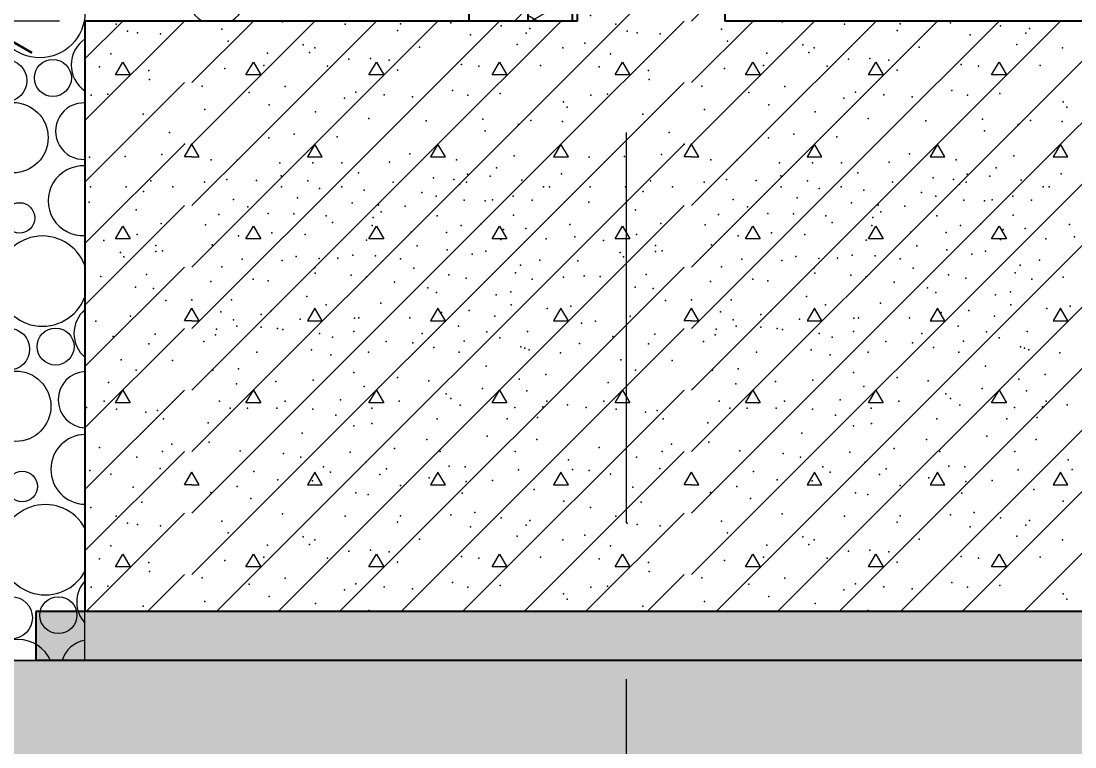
# Model space of a CAD drawing. Header units: millimetres. Extents: x 18162 to 7085488, y 72188 to 247925.
# Drawn here: x 4242883 to 4245025, y 98527 to 100003 of the extents above; entities that cross this region are included whole.
import ezdxf
from ezdxf.enums import TextEntityAlignment as Align

# ---------------------------------------------------------------- set-up
doc = ezdxf.new("R2010")
doc.units = ezdxf.units.MM
doc.header["$MEASUREMENT"] = 0
doc.linetypes.add('Double Dashed', pattern=[1093.611073, 529.166651, -211.666656, 141.111112, -211.666656])
for name, color, linetype in [('Drawing & Figure', 7, 'Continuous'), ('Structural - Bearing', 7, 'Continuous'), ('Structural - Grid', 7, 'Continuous')]:
    doc.layers.add(name, color=color, linetype=linetype)
doc.styles.add('GENERATED_STYLE_3', font='', dxfattribs={"width": 0.8})
doc.styles.get('GENERATED_STYLE_3').set_extended_font_data('ISOCPEUR MON')
doc.dimstyles.new('GENERATED_STYLE__12', dxfattribs={"dimtxt": 330.000007, "dimasz": 171, "dimexe": 0.18, "dimexo": 150, "dimgap": 0, "dimtad": 1, "dimdec": 0, "dimzin": 0, "dimdsep": 46, "dimtxsty": 'GENERATED_STYLE_3', "dimblk": 'ARROWHEAD_2', "dimblk1": 'ARROWHEAD_2', "dimblk2": 'ARROWHEAD_2', "dimcen": 0.09, "dimclrd": 13, "dimclre": 13, "dimclrt": 13, "dimadec": 0, "dimazin": 0, "dimtfac": 1, "dimtdec": 4, "dimtmove": 0, "dimatfit": 3, "dimfxl": 1, "dimtolj": 1, "dimtzin": 0, "dimarcsym": 0})

# ---------------------------------------------------------------- blocks, each defined once
blk = doc.blocks.new('*X1251', base_point=(4294986.6, 104752.7))
at = {"color": 254, "linetype": 'Continuous', "lineweight": 13}
for centre, radius in [((4242921.4, 100020), 91.8), ((4242852.2, 99881.7), 42.9), ((4242948, 99887), 37.6), ((4242866.7, 99765.7), 71.6), ((4242880.1, 99602.5), 31), ((4242857.8, 99335.7), 42.9), ((4242953.5, 99341), 37.6), ((4242872.3, 99219.7), 71.6), ((4242885.7, 99056.5), 31), ((4242863.4, 98789.7), 42.9), ((4242959.1, 98795), 37.6)]:
    blk.add_circle(centre, radius, dxfattribs=at)
for centre, radius, start, end in [((4243280.8, 100051.9), 57.5, 301.2398, 238.7602), ((4243049, 99913.6), 63.8, 124.2797, 235.7203), ((4243010.8, 99778.9), 57.5, 87.7025, 272.2975), ((4243009.3, 99637.4), 71, 86.902, 273.098), ((4242926.9, 99474), 91.8, 20.2508, 339.7492), ((4243054.6, 99367.6), 63.8, 130.5692, 229.4308), ((4243016.3, 99232.9), 57.5, 93.2433, 266.7567), ((4243014.8, 99091.4), 71, 91.3939, 268.6061), ((4242932.5, 98928), 91.8, 28.6438, 331.3562), ((4243060.2, 98821.6), 63.8, 137.5188, 222.4812), ((4242877.9, 98673.7), 71.6, 23.9143, 156.0857), ((4243021.9, 98686.9), 57.5, 98.8148, 164.0806)]:
    blk.add_arc(centre, radius, start, end, dxfattribs=at)
blk = doc.blocks.new('*X1254', base_point=(4294986.6, 104752.7))
at = {"layer": 'Structural - Bearing', "color": 7, "linetype": 'Continuous', "lineweight": 9}
for p, q in [((4244013.1, 100160.4), (4244055.4, 100202.7)), ((4244013.1, 100035.4), (4244180.4, 100202.7)), ((4244245.4, 100127.6), (4244313.1, 100195.3)), ((4244105.4, 100002.7), (4244230.3, 100127.6)), ((4244230.3, 100060), (4244245.4, 100086)), ((4244260.5, 100060), (4244245.4, 100086)), ((4244245.5, 100002.7), (4244313.1, 100070.3)), ((4244245.4, 100060), (4244230.3, 100060)), ((4244245.4, 100060), (4244260.5, 100060))]:
    blk.add_line(p, q, dxfattribs=at)
for p in [(4244187.7, 100193.9), (4244278.7, 100186.2), (4244280.7, 100146.8), (4244057.7, 100136.1), (4244186.1, 100127.5), (4244204.8, 100142.4), (4244133.5, 100116.2), (4244037.8, 100088.9), (4244181.2, 100093.4), (4244080.8, 100081.9), (4244126.2, 100055.2), (4244126.2, 100055.2), (4244283.9, 100044.2), (4244143.5, 100025), (4244040.5, 100013.7)]:
    blk.add_point(p, dxfattribs=at)
blk = doc.blocks.new('*X1456', base_point=(4294986.6, 104752.7))
at = {"layer": 'Structural - Bearing', "color": 7, "linetype": 'Continuous', "lineweight": 9}
for p, q in [((4243013.1, 99925.6), (4243090.2, 100002.7)), ((4243013.1, 99800.6), (4243215.2, 100002.6)), ((4243230.3, 99877.6), (4243355.4, 100002.7)), ((4243230.3, 100002.6), (4243230.4, 100002.7)), ((4243230.3, 99752.6), (4243480.4, 100002.7)), ((4243355.3, 99752.6), (4243605.4, 100002.7)), ((4243480.3, 99752.6), (4243730.4, 100002.7)), ((4243605.3, 99752.6), (4243855.4, 100002.7)), ((4243730.3, 99752.6), (4243980.4, 100002.7)), ((4243855.3, 99752.6), (4244105.4, 100002.7)), ((4243980.3, 99752.6), (4244230.3, 100002.6)), ((4244245.4, 99877.6), (4244370.5, 100002.7)), ((4244245.4, 100002.6), (4244245.5, 100002.7)), ((4244245.4, 99752.6), (4244495.5, 100002.7)), ((4244370.4, 99752.6), (4244620.5, 100002.7)), ((4244495.4, 99752.6), (4244745.5, 100002.7)), ((4244620.4, 99752.6), (4244870.5, 100002.7)), ((4244745.4, 99752.6), (4244995.5, 100002.7)), ((4244870.4, 99752.6), (4245120.5, 100002.7)), ((4244995.4, 99752.6), (4245245.4, 100002.6)), ((4243075, 99893.3), (4243090.2, 99919.3)), ((4243090.2, 99919.3), (4243105.1, 99893.3)), ((4243340.2, 99893.3), (4243355.3, 99919.3)), ((4243355.3, 99919.3), (4243370.2, 99893.3)), ((4243590.2, 99893.3), (4243605.3, 99919.3)), ((4243605.3, 99919.3), (4243620.2, 99893.3)), ((4243840.2, 99893.3), (4243855.3, 99919.3)), ((4243855.3, 99919.3), (4243870.2, 99893.3)), ((4244090.2, 99893.3), (4244105.3, 99919.3)), ((4244105.3, 99919.3), (4244120.2, 99893.3)), ((4244355.3, 99893.3), (4244370.4, 99919.3)), ((4244370.4, 99919.3), (4244385.3, 99893.3)), ((4244605.3, 99893.3), (4244620.4, 99919.3)), ((4244620.4, 99919.3), (4244635.3, 99893.3)), ((4244855.3, 99893.3), (4244870.4, 99919.3)), ((4244870.4, 99919.3), (4244885.3, 99893.3)), ((4243105.1, 99893.3), (4243075, 99893.3)), ((4243370.2, 99893.3), (4243340.2, 99893.3)), ((4243620.2, 99893.3), (4243590.2, 99893.3)), ((4243870.2, 99893.3), (4243840.2, 99893.3)), ((4244120.2, 99893.3), (4244090.2, 99893.3)), ((4244385.3, 99893.3), (4244355.3, 99893.3)), ((4244635.3, 99893.3), (4244605.3, 99893.3)), ((4244885.3, 99893.3), (4244855.3, 99893.3)), ((4243090.2, 99752.6), (4243215.2, 99877.6)), ((4244105.3, 99752.6), (4244230.3, 99877.6)), ((4243013.1, 99675.5), (4243090.2, 99752.6)), ((4243013.1, 99550.5), (4243215.2, 99752.6)), ((4243215.2, 99726.6), (4243230.3, 99752.6)), ((4243230.3, 98877.6), (4244105.3, 99752.6)), ((4243230.3, 99002.6), (4243980.3, 99752.6)), ((4243230.3, 99627.6), (4243355.3, 99752.6)), ((4243230.3, 99127.6), (4243855.3, 99752.6)), ((4243230.3, 99252.6), (4243730.3, 99752.6)), ((4243230.3, 99377.6), (4243605.3, 99752.6)), ((4243230.3, 99502.6), (4243480.3, 99752.6)), ((4243245.4, 99726.6), (4243230.3, 99752.6)), ((4243280.4, 98802.7), (4244230.3, 99752.6)), ((4243480.3, 99752.6), (4243465.4, 99726.6)), ((4243495.4, 99726.6), (4243480.3, 99752.6)), ((4243730.3, 99752.6), (4243715.4, 99726.6)), ((4243745.4, 99726.6), (4243730.3, 99752.6)), ((4243980.3, 99752.6), (4243965.4, 99726.6)), ((4243995.4, 99726.6), (4243980.3, 99752.6)), ((4244230.3, 99726.6), (4244245.4, 99752.6)), ((4244245.4, 98877.6), (4245120.4, 99752.6)), ((4244245.4, 99002.6), (4244995.4, 99752.6)), ((4244245.4, 99627.6), (4244370.4, 99752.6)), ((4244245.4, 99127.6), (4244870.4, 99752.6)), ((4244245.4, 99252.6), (4244745.4, 99752.6)), ((4244245.4, 99377.6), (4244620.4, 99752.6)), ((4244245.4, 99502.6), (4244495.4, 99752.6)), ((4244260.5, 99726.6), (4244245.4, 99752.6)), ((4244295.5, 98802.7), (4245245.4, 99752.6)), ((4244495.4, 99752.6), (4244480.5, 99726.6)), ((4244510.5, 99726.6), (4244495.4, 99752.6)), ((4244745.4, 99752.6), (4244730.5, 99726.6)), ((4244760.5, 99726.6), (4244745.4, 99752.6)), ((4244995.4, 99752.6), (4244980.5, 99726.6)), ((4245010.5, 99726.6), (4244995.4, 99752.6)), ((4243230.3, 99726.6), (4243215.2, 99726.6)), ((4243230.3, 99726.6), (4243245.4, 99726.6)), ((4243465.4, 99726.6), (4243495.4, 99726.6)), ((4243715.4, 99726.6), (4243745.4, 99726.6)), ((4243965.4, 99726.6), (4243995.4, 99726.6)), ((4244245.4, 99726.6), (4244230.3, 99726.6)), ((4244245.4, 99726.6), (4244260.5, 99726.6)), ((4244480.5, 99726.6), (4244510.5, 99726.6)), ((4244730.5, 99726.6), (4244760.5, 99726.6)), ((4244980.5, 99726.6), (4245010.5, 99726.6)), ((4243013.1, 99425.5), (4243215.2, 99627.6)), ((4243405.4, 98802.7), (4244230.3, 99627.6)), ((4244420.5, 98802.7), (4245245.4, 99627.6)), ((4243075, 99560), (4243090.2, 99586)), ((4243090.2, 99586), (4243105.1, 99559.9)), ((4243340.2, 99560), (4243355.3, 99586)), ((4243355.3, 99586), (4243370.2, 99559.9)), ((4243590.2, 99560), (4243605.3, 99586)), ((4243605.3, 99586), (4243620.2, 99559.9)), ((4243840.2, 99560), (4243855.3, 99586)), ((4243855.3, 99586), (4243870.2, 99559.9)), ((4244090.2, 99560), (4244105.3, 99586)), ((4244105.3, 99586), (4244120.2, 99559.9)), ((4244355.3, 99560), (4244370.4, 99586)), ((4244370.4, 99586), (4244385.3, 99559.9)), ((4244605.3, 99560), (4244620.4, 99586)), ((4244620.4, 99586), (4244635.3, 99559.9)), ((4244855.3, 99560), (4244870.4, 99586)), ((4244870.4, 99586), (4244885.3, 99559.9)), ((4243105.1, 99559.9), (4243075, 99560)), ((4243370.2, 99559.9), (4243340.2, 99560)), ((4243620.2, 99559.9), (4243590.2, 99560)), ((4243870.2, 99559.9), (4243840.2, 99560)), ((4244120.2, 99559.9), (4244090.2, 99560)), ((4244385.3, 99559.9), (4244355.3, 99560)), ((4244635.3, 99559.9), (4244605.3, 99560)), ((4244885.3, 99559.9), (4244855.3, 99560)), ((4243013.1, 99300.5), (4243215.2, 99502.6)), ((4243530.4, 98802.7), (4244230.3, 99502.6)), ((4244545.5, 98802.7), (4245245.4, 99502.6)), ((4243215.2, 99393.3), (4243230.3, 99419.3)), ((4243245.4, 99393.3), (4243230.3, 99419.3)), ((4243480.3, 99419.3), (4243465.4, 99393.3)), ((4243495.4, 99393.3), (4243480.3, 99419.3)), ((4243730.3, 99419.3), (4243715.4, 99393.3)), ((4243745.4, 99393.3), (4243730.3, 99419.3)), ((4243980.3, 99419.3), (4243965.4, 99393.3)), ((4243995.4, 99393.3), (4243980.3, 99419.3)), ((4244230.3, 99393.3), (4244245.4, 99419.3)), ((4244260.5, 99393.3), (4244245.4, 99419.3)), ((4244495.4, 99419.3), (4244480.5, 99393.3)), ((4244510.5, 99393.3), (4244495.4, 99419.3)), ((4244745.4, 99419.3), (4244730.5, 99393.3)), ((4244760.5, 99393.3), (4244745.4, 99419.3)), ((4244995.4, 99419.3), (4244980.5, 99393.3)), ((4245010.5, 99393.3), (4244995.4, 99419.3)), ((4243013.1, 99175.5), (4243215.2, 99377.6)), ((4243230.3, 99393.3), (4243215.2, 99393.3)), ((4243230.3, 99393.3), (4243245.4, 99393.3)), ((4243465.4, 99393.3), (4243495.4, 99393.3)), ((4243655.4, 98802.7), (4244230.3, 99377.6)), ((4243715.4, 99393.3), (4243745.4, 99393.3)), ((4243965.4, 99393.3), (4243995.4, 99393.3)), ((4244245.4, 99393.3), (4244230.3, 99393.3)), ((4244245.4, 99393.3), (4244260.5, 99393.3)), ((4244480.5, 99393.3), (4244510.5, 99393.3)), ((4244670.5, 98802.7), (4245245.4, 99377.6)), ((4244730.5, 99393.3), (4244760.5, 99393.3)), ((4244980.5, 99393.3), (4245010.5, 99393.3)), ((4243013.1, 99050.5), (4243215.2, 99252.6)), ((4243075, 99226.6), (4243090.2, 99252.6)), ((4243090.2, 99252.6), (4243105.1, 99226.6)), ((4243340.2, 99226.6), (4243355.3, 99252.6)), ((4243355.3, 99252.6), (4243370.2, 99226.6)), ((4243590.2, 99226.6), (4243605.3, 99252.6)), ((4243605.3, 99252.6), (4243620.2, 99226.6)), ((4243780.4, 98802.7), (4244230.3, 99252.6)), ((4243840.2, 99226.6), (4243855.3, 99252.6)), ((4243855.3, 99252.6), (4243870.2, 99226.6)), ((4244090.2, 99226.6), (4244105.3, 99252.6)), ((4244105.3, 99252.6), (4244120.2, 99226.6)), ((4244355.3, 99226.6), (4244370.4, 99252.6)), ((4244370.4, 99252.6), (4244385.3, 99226.6)), ((4244605.3, 99226.6), (4244620.4, 99252.6)), ((4244620.4, 99252.6), (4244635.3, 99226.6)), ((4244795.5, 98802.7), (4245245.4, 99252.6)), ((4244855.3, 99226.6), (4244870.4, 99252.6)), ((4244870.4, 99252.6), (4244885.3, 99226.6)), ((4243105.1, 99226.6), (4243075, 99226.6)), ((4243370.2, 99226.6), (4243340.2, 99226.6)), ((4243620.2, 99226.6), (4243590.2, 99226.6)), ((4243870.2, 99226.6), (4243840.2, 99226.6)), ((4244120.2, 99226.6), (4244090.2, 99226.6)), ((4244385.3, 99226.6), (4244355.3, 99226.6)), ((4244635.3, 99226.6), (4244605.3, 99226.6)), ((4244885.3, 99226.6), (4244855.3, 99226.6)), ((4243013.1, 98925.5), (4243215.2, 99127.6)), ((4243905.4, 98802.7), (4244230.3, 99127.6)), ((4244920.5, 98802.7), (4245245.4, 99127.6)), ((4243215.2, 99060), (4243230.3, 99086)), ((4243245.4, 99060), (4243230.3, 99086)), ((4243480.3, 99086), (4243465.4, 99059.9)), ((4243495.4, 99060), (4243480.3, 99086)), ((4243730.3, 99086), (4243715.4, 99059.9)), ((4243745.4, 99060), (4243730.3, 99086)), ((4243980.3, 99086), (4243965.4, 99059.9)), ((4243995.4, 99060), (4243980.3, 99086)), ((4244230.3, 99060), (4244245.4, 99086)), ((4244260.5, 99060), (4244245.4, 99086)), ((4244495.4, 99086), (4244480.5, 99059.9)), ((4244510.5, 99060), (4244495.4, 99086)), ((4244745.4, 99086), (4244730.5, 99059.9)), ((4244760.5, 99060), (4244745.4, 99086)), ((4244995.4, 99086), (4244980.5, 99059.9)), ((4245010.5, 99060), (4244995.4, 99086)), ((4243230.3, 99059.9), (4243215.2, 99060)), ((4243230.3, 99059.9), (4243245.4, 99060)), ((4243465.4, 99059.9), (4243495.4, 99060)), ((4243715.4, 99059.9), (4243745.4, 99060)), ((4243965.4, 99059.9), (4243995.4, 99060)), ((4244245.4, 99059.9), (4244230.3, 99060)), ((4244245.4, 99059.9), (4244260.5, 99060)), ((4244480.5, 99059.9), (4244510.5, 99060)), ((4244730.5, 99059.9), (4244760.5, 99060)), ((4244980.5, 99059.9), (4245010.5, 99060)), ((4243015.3, 98802.7), (4243215.2, 99002.6)), ((4244030.4, 98802.7), (4244230.3, 99002.6)), ((4243075, 98893.3), (4243090.2, 98919.3)), ((4243090.2, 98919.3), (4243105.1, 98893.3)), ((4243340.2, 98893.3), (4243355.3, 98919.3)), ((4243355.3, 98919.3), (4243370.2, 98893.3)), ((4243590.2, 98893.3), (4243605.3, 98919.3)), ((4243605.3, 98919.3), (4243620.2, 98893.3)), ((4243840.2, 98893.3), (4243855.3, 98919.3)), ((4243855.3, 98919.3), (4243870.2, 98893.3)), ((4244090.2, 98893.3), (4244105.3, 98919.3)), ((4244105.3, 98919.3), (4244120.2, 98893.3)), ((4244355.3, 98893.3), (4244370.4, 98919.3)), ((4244370.4, 98919.3), (4244385.3, 98893.3)), ((4244605.3, 98893.3), (4244620.4, 98919.3)), ((4244620.4, 98919.3), (4244635.3, 98893.3)), ((4244855.3, 98893.3), (4244870.4, 98919.3)), ((4244870.4, 98919.3), (4244885.3, 98893.3)), ((4243105.1, 98893.3), (4243075, 98893.3)), ((4243370.2, 98893.3), (4243340.2, 98893.3)), ((4243620.2, 98893.3), (4243590.2, 98893.3)), ((4243870.2, 98893.3), (4243840.2, 98893.3)), ((4244120.2, 98893.3), (4244090.2, 98893.3)), ((4244385.3, 98893.3), (4244355.3, 98893.3)), ((4244635.3, 98893.3), (4244605.3, 98893.3)), ((4244885.3, 98893.3), (4244855.3, 98893.3)), ((4243140.3, 98802.7), (4243215.2, 98877.6)), ((4244155.4, 98802.7), (4244230.3, 98877.6))]:
    blk.add_line(p, q, dxfattribs=at)
for p in [(4243414.8, 100000.9), (4243654.5, 99996.9), (4243756.5, 99999.2), (4244430, 100000.9), (4244669.7, 99996.9), (4244771.7, 99999.2), (4243076.7, 99996.1), (4243099.9, 99982.2), (4243120, 99979.1), (4243166.9, 99976.9), (4243291.1, 99986.2), (4243541.5, 99996.6), (4243648.4, 99983.8), (4243858.5, 99993), (4243909.6, 99978.1), (4243917.3, 99987.8), (4244091.9, 99996.1), (4244115, 99982.2), (4244135.1, 99979.1), (4244182, 99976.9), (4244306.2, 99986.2), (4244556.6, 99996.6), (4244663.5, 99983.8), (4244873.7, 99993), (4244924.8, 99978.1), (4244932.4, 99987.8), (4243013.6, 99957.9), (4243303.8, 99962.1), (4243456.7, 99954.4), (4243796.7, 99974.5), (4243891.6, 99955.4), (4244028.7, 99957.9), (4244318.9, 99962.1), (4244471.9, 99954.4), (4244811.8, 99974.5), (4244906.7, 99955.4), (4243065.9, 99935.9), (4243383.7, 99937.5), (4243469.1, 99939), (4243479.9, 99948.2), (4243693.2, 99949.8), (4243984, 99948.3), (4244081.1, 99935.9), (4244398.9, 99937.5), (4244484.2, 99939), (4244495.1, 99948.2), (4244708.3, 99949.8), (4244999.1, 99948.3), (4243376.4, 99912.7), (4243549.5, 99925), (4243593, 99926.8), (4243631.4, 99923.5), (4243778.2, 99914.2), (4243938.9, 99912.7), (4244391.5, 99912.7), (4244564.6, 99925), (4244608.1, 99926.8), (4244646.5, 99923.5), (4244793.3, 99914.2), (4244954, 99912.7), (4243042.7, 99909.6), (4243143.2, 99901.9), (4243297.6, 99906.4), (4243506.2, 99911.1), (4243648.1, 99902.9), (4243813.7, 99911.1), (4244057.9, 99909.6), (4244158.3, 99901.9), (4244312.7, 99906.4), (4244521.3, 99911.1), (4244663.2, 99902.9), (4244828.8, 99911.1), (4243144.4, 99884), (4243251.5, 99870.7), (4243420.2, 99869.9), (4244159.5, 99884), (4244266.6, 99870.7), (4244435.3, 99869.9), (4243025.9, 99852), (4243059.7, 99854), (4243346.8, 99857.8), (4243563.5, 99858.4), (4243621, 99852.6), (4243678.9, 99848.8), (4243759.6, 99861.7), (4243791, 99852), (4243791, 99852), (4243857, 99855.5), (4244041, 99852), (4244074.9, 99854), (4244361.9, 99857.8), (4244578.7, 99858.4), (4244636.2, 99852.6), (4244694, 99848.8), (4244774.8, 99861.7), (4244806.2, 99852), (4244806.2, 99852), (4244872.1, 99855.5), (4243387.3, 99832.7), (4243540.2, 99846.2), (4243985.2, 99838.5), (4243993, 99827.7), (4244402.4, 99832.7), (4244555.3, 99846.2), (4245000.4, 99838.5), (4245008.1, 99827.7), (4243131.6, 99813.5), (4243256.6, 99823), (4243481.4, 99818.4), (4243589.6, 99804.5), (4244146.7, 99813.5), (4244271.7, 99823), (4244496.5, 99818.4), (4244604.8, 99804.5), (4243706.2, 99799.9), (4243821.4, 99803), (4243893.9, 99792.7), (4243919.4, 99800.7), (4243983.7, 99798.3), (4244721.4, 99799.9), (4244836.6, 99803), (4244909.1, 99792.7), (4244934.5, 99800.7), (4244998.8, 99798.3), (4243185, 99776.2), (4243386.7, 99765.1), (4243438.2, 99772.8), (4243525.8, 99767.6), (4243826.1, 99779.8), (4244200.1, 99776.2), (4244401.8, 99765.1), (4244453.3, 99772.8), (4244540.9, 99767.6), (4244841.2, 99779.8), (4243215.2, 99752.6), (4243215.2, 99752.6), (4243215.2, 99752.6), (4243230.3, 99752.6), (4243230.3, 99752.6), (4243230.3, 99752.6), (4244230.3, 99752.6), (4244230.3, 99752.6), (4244230.3, 99752.6), (4244245.4, 99752.6), (4244245.4, 99752.6), (4244245.4, 99752.6), (4243022.4, 99726), (4243094.5, 99727.2), (4243169.5, 99731.7), (4243269.9, 99720.9), (4243322.5, 99719.8), (4243673, 99732.5), (4243768.3, 99720.9), (4243885.5, 99728.6), (4244037.5, 99726), (4244109.7, 99727.2), (4244184.6, 99731.7), (4244285, 99720.9), (4244337.6, 99719.8), (4244688.2, 99732.5), (4244783.5, 99720.9), (4244900.7, 99728.6), (4243409, 99714.5), (4243476, 99714.5), (4243535.2, 99714.5), (4243631.8, 99715.8), (4243849.4, 99704.2), (4244424.1, 99714.5), (4244491.1, 99714.5), (4244550.3, 99714.5), (4244646.9, 99715.8), (4244864.5, 99704.2), (4243146.8, 99678.1), (4243301.7, 99680.7), (4243361.7, 99678.7), (4243411.9, 99688.4), (4243466.1, 99677.6), (4243568.7, 99693.9), (4243721.3, 99684.1), (4243762.7, 99680.7), (4243790.5, 99691.5), (4243836.5, 99687.4), (4243900.5, 99679.4), (4243981.5, 99692), (4244161.9, 99678.1), (4244316.8, 99680.7), (4244376.8, 99678.7), (4244427.1, 99688.4), (4244481.2, 99677.6), (4244583.8, 99693.9), (4244736.4, 99684.1), (4244777.8, 99680.7), (4244805.7, 99691.5), (4244851.7, 99687.4), (4244915.6, 99679.4), (4244996.6, 99692), (4243024.4, 99665.9), (4243096.6, 99665.9), (4243132.4, 99656), (4243191.6, 99665.8), (4243255.9, 99675.5), (4243412.4, 99665.9), (4243489.8, 99662.6), (4243534.8, 99665.9), (4243580.3, 99659.1), (4243639.1, 99675.5), (4243697.6, 99654.3), (4243775.1, 99671.4), (4243788.5, 99675.5), (4243944.9, 99665.9), (4243956.9, 99666), (4244039.6, 99665.9), (4244111.7, 99665.9), (4244147.5, 99656), (4244206.7, 99665.8), (4244271, 99675.5), (4244427.6, 99665.9), (4244505, 99662.6), (4244549.9, 99665.9), (4244595.4, 99659.1), (4244654.2, 99675.5), (4244712.7, 99654.3), (4244790.2, 99671.4), (4244803.6, 99675.5), (4244960, 99665.9), (4244972, 99666), (4243021.9, 99634.3), (4243315, 99639.8), (4243445, 99643.7), (4243555.8, 99633.4), (4243727, 99646.6), (4243783.7, 99638.5), (4243826.1, 99637.4), (4243841.5, 99639), (4243883.3, 99646.7), (4243921.5, 99638.5), (4244037, 99634.3), (4244330.1, 99639.8), (4244460.2, 99643.7), (4244570.9, 99633.4), (4244742.1, 99646.6), (4244798.9, 99638.5), (4244841.2, 99637.4), (4244856.7, 99639), (4244898.4, 99646.7), (4244936.6, 99638.5), (4243116.9, 99618.9), (4243344.2, 99625.3), (4243609.7, 99628.2), (4243614.8, 99614.6), (4243663.8, 99626.6), (4244132, 99618.9), (4244359.3, 99625.3), (4244624.9, 99628.2), (4244629.9, 99614.6), (4244678.9, 99626.6), (4243167.8, 99590.9), (4243285.4, 99609.8), (4243385.7, 99611.2), (4243437.4, 99610.8), (4243503.1, 99606.9), (4243516, 99593.4), (4243598.9, 99603.4), (4243728.7, 99606.5), (4243818.5, 99590.8), (4243884, 99608.2), (4244182.9, 99590.9), (4244300.5, 99609.8), (4244400.8, 99611.2), (4244452.5, 99610.8), (4244518.2, 99606.9), (4244531.1, 99593.4), (4244614, 99603.4), (4244743.8, 99606.5), (4244833.6, 99590.8), (4244899.1, 99608.2), (4243118.9, 99569), (4243258.3, 99588.3), (4243392.9, 99572.2), (4243460.5, 99569), (4243597, 99587), (4243676.2, 99573.5), (4243747.7, 99572.8), (4243777.3, 99587), (4243863.6, 99579.3), (4243908.7, 99581.2), (4243998.6, 99588.9), (4244134, 99569), (4244273.5, 99588.3), (4244408, 99572.2), (4244475.6, 99569), (4244612.1, 99587), (4244691.3, 99573.5), (4244762.8, 99572.8), (4244792.4, 99587), (4244878.7, 99579.3), (4244923.8, 99581.2), (4245013.8, 99588.9), (4243051.5, 99556.9), (4243271.3, 99547.8), (4243325.3, 99566.4), (4243585, 99557.1), (4243858.4, 99558.7), (4243950.3, 99559.9), (4244008.3, 99564.2), (4244066.6, 99556.9), (4244286.4, 99547.8), (4244340.4, 99566.4), (4244600.1, 99557.1), (4244873.5, 99558.7), (4244965.5, 99559.9), (4245023.4, 99564.2), (4243085.4, 99532.3), (4243157.1, 99546.2), (4243157.2, 99534.5), (4243171, 99535.4), (4243557.1, 99526.5), (4243688.4, 99545.8), (4243749.4, 99537.7), (4243800.1, 99528.8), (4243827.7, 99534.9), (4244100.5, 99532.3), (4244172.2, 99546.2), (4244172.4, 99534.5), (4244186.1, 99535.4), (4244572.2, 99526.5), (4244703.6, 99545.8), (4244764.5, 99537.7), (4244815.2, 99528.8), (4244842.8, 99534.9), (4243092.2, 99523.1), (4243332.8, 99518.5), (4243413.7, 99515.8), (4243442.5, 99523.9), (4243489.2, 99520), (4243527, 99521), (4243603.4, 99525.2), (4243654.5, 99519.7), (4243897.9, 99506.8), (4243937.3, 99516.9), (4244014.6, 99515.3), (4244107.3, 99523.1), (4244347.9, 99518.5), (4244428.8, 99515.8), (4244457.6, 99523.9), (4244504.3, 99520), (4244542.2, 99521), (4244618.6, 99525.2), (4244669.7, 99519.7), (4244913, 99506.8), (4244952.5, 99516.9), (4243045.1, 99483.2), (4243045.1, 99483.2), (4243138.2, 99487.8), (4243291.4, 99503), (4243479.9, 99501.4), (4243480.7, 99490.1), (4243553.9, 99486.4), (4243681.1, 99500.2), (4243752.8, 99486.5), (4243887.9, 99490.6), (4244027.6, 99484.8), (4244060.2, 99483.2), (4244060.2, 99483.2), (4244153.3, 99487.8), (4244306.5, 99503), (4244495.1, 99501.4), (4244495.8, 99490.1), (4244569, 99486.4), (4244696.2, 99500.2), (4244768, 99486.5), (4244903, 99490.6), (4243115.9, 99461.7), (4243268.7, 99473.6), (4243354.8, 99478.3), (4243385.4, 99474.6), (4243585, 99482.9), (4243642.4, 99471.9), (4243787.8, 99480), (4243921.9, 99478.3), (4243985.5, 99482.3), (4244131, 99461.7), (4244283.9, 99473.6), (4244369.9, 99478.3), (4244400.5, 99474.6), (4244600.1, 99482.9), (4244657.5, 99471.9), (4244803, 99480), (4244937, 99478.3), (4245000.6, 99482.3), (4243152.3, 99459.3), (4243464.2, 99443), (4243710, 99460.1), (4243727.1, 99451.1), (4243848.4, 99446.2), (4243878.4, 99452.6), (4244167.4, 99459.3), (4244479.3, 99443), (4244725.1, 99460.1), (4244742.3, 99451.1), (4244863.5, 99446.2), (4244893.6, 99452.6), (4243177.3, 99434.4), (4243230.3, 99436.3), (4243311.1, 99436.3), (4243503, 99426), (4243614.5, 99429.1), (4243879, 99426), (4244000.1, 99423.4), (4244192.4, 99434.4), (4244245.4, 99436.3), (4244326.2, 99436.3), (4244518.1, 99426), (4244629.6, 99429.1), (4244894.2, 99426), (4245015.2, 99423.4), (4243106, 99403.1), (4243289.2, 99411.9), (4243371.3, 99406.3), (4243391.5, 99413.9), (4243560.5, 99398.6), (4243569.6, 99399.4), (4243673.1, 99399.4), (4243737.4, 99410.6), (4243794, 99414.4), (4243846.2, 99402.5), (4243952.4, 99418.3), (4244121.1, 99403.1), (4244304.4, 99411.9), (4244386.4, 99406.3), (4244406.7, 99413.9), (4244575.6, 99398.6), (4244584.7, 99399.4), (4244688.2, 99399.4), (4244752.5, 99410.6), (4244809.2, 99414.4), (4244861.3, 99402.5), (4244967.6, 99418.3), (4243035.2, 99392.5), (4243280.6, 99376.3), (4243315, 99395.1), (4243321.4, 99382.2), (4243371.3, 99380.7), (4243404.2, 99377.8), (4243450.2, 99396.4), (4243772.1, 99382.2), (4244022, 99388.7), (4244050.3, 99392.5), (4244295.7, 99376.3), (4244330.1, 99395.1), (4244336.6, 99382.2), (4244386.4, 99380.7), (4244419.3, 99377.8), (4244465.3, 99396.4), (4244787.3, 99382.2), (4243070.7, 99361.4), (4243155.8, 99366.4), (4243278.3, 99364.6), (4243415, 99375.5), (4243489.8, 99367.8), (4243516, 99360.3), (4243559.7, 99371.9), (4243698.1, 99367.8), (4243829.5, 99371), (4243855.8, 99359.1), (4243912.5, 99371.9), (4244085.8, 99361.4), (4244170.9, 99366.4), (4244293.5, 99364.6), (4244430.1, 99375.5), (4244505, 99367.8), (4244531.1, 99360.3), (4244574.8, 99371.9), (4244713.2, 99367.8), (4244844.6, 99371), (4244871, 99359.1), (4244927.6, 99371.9), (4243143.2, 99346.9), (4243254.5, 99351.3), (4243473.7, 99334.5), (4243625.2, 99351.5), (4243679.3, 99348.4), (4243722, 99339.1), (4243783.3, 99352.3), (4243898.7, 99340.7), (4243906.9, 99338.1), (4243915.7, 99334.5), (4244017.7, 99347.1), (4244158.3, 99346.9), (4244269.6, 99351.3), (4244488.9, 99334.5), (4244640.3, 99351.5), (4244694.4, 99348.4), (4244737.1, 99339.1), (4244798.4, 99352.3), (4244913.8, 99340.7), (4244922.1, 99338.1), (4244930.8, 99334.5), (4243086.5, 99314.2), (4243191.1, 99312.9), (4243362.5, 99329.9), (4243512.5, 99323.9), (4243589.2, 99329.4), (4243773.5, 99329.9), (4243979.1, 99328.4), (4244101.7, 99314.2), (4244206.2, 99312.9), (4244377.6, 99329.9), (4244527.6, 99323.9), (4244604.3, 99329.4), (4244788.7, 99329.9), (4244994.2, 99328.4), (4243116.9, 99292.8), (4243272.9, 99292.8), (4243325.3, 99296), (4243828, 99301.3), (4244132, 99292.8), (4244288, 99292.8), (4244340.4, 99296), (4244843.1, 99301.3), (4243401.3, 99270.2), (4243476.8, 99272.7), (4243559.7, 99288.4), (4243648.3, 99278), (4243711.6, 99271.5), (4243895.4, 99274.5), (4243949.3, 99284.1), (4244416.4, 99270.2), (4244492, 99272.7), (4244574.8, 99288.4), (4244663.4, 99278), (4244726.7, 99271.5), (4244910.5, 99274.5), (4244964.4, 99284.1), (4243061.3, 99268.1), (4243320.8, 99265), (4243580.3, 99259.9), (4243821.1, 99256), (4243911.1, 99251.1), (4244076.4, 99268.1), (4244335.9, 99265), (4244595.4, 99259.9), (4244836.2, 99256), (4244926.2, 99251.1), (4243052, 99230.1), (4243286.8, 99230.1), (4243366.5, 99226.4), (4243419.7, 99230.1), (4243532.2, 99232.5), (4243651.5, 99230.1), (4243746.9, 99244.9), (4243756.7, 99235.4), (4243951.3, 99230.1), (4244067.1, 99230.1), (4244301.9, 99230.1), (4244381.6, 99226.4), (4244434.8, 99230.1), (4244547.3, 99232.5), (4244666.6, 99230.1), (4244762, 99244.9), (4244771.8, 99235.4), (4244966.4, 99230.1), (4243016.5, 99217.1), (4243077.1, 99214), (4243137, 99207.8), (4243160.4, 99210.8), (4243308.1, 99215.8), (4243343.3, 99216.1), (4243402.7, 99215.6), (4243476, 99213.5), (4243595.7, 99216.1), (4243775.4, 99221.9), (4243886.3, 99217.1), (4243943.5, 99218.6), (4243993.4, 99222.8), (4244031.6, 99217.1), (4244092.3, 99214), (4244152.1, 99207.8), (4244175.6, 99210.8), (4244323.2, 99215.8), (4244358.4, 99216.1), (4244417.8, 99215.6), (4244491.1, 99213.5), (4244610.8, 99216.1), (4244790.5, 99221.9), (4244901.5, 99217.1), (4244958.6, 99218.6), (4245008.5, 99222.8), (4243172.6, 99193.9), (4243263.6, 99186.2), (4243523.2, 99201.6), (4243596.2, 99184.3), (4243728.7, 99193.9), (4243870.9, 99194), (4243932.7, 99197), (4244187.7, 99193.9), (4244278.7, 99186.2), (4244538.3, 99201.6), (4244611.3, 99184.3), (4244743.8, 99193.9), (4244886.1, 99194), (4244947.8, 99197), (4243454.6, 99165), (4243559.7, 99180.1), (4244469.7, 99165), (4244574.8, 99180.1), (4243189.7, 99142.4), (4243265.5, 99146.7), (4243707.8, 99152.2), (4243830.1, 99158.6), (4243931, 99152.2), (4244204.8, 99142.4), (4244280.7, 99146.7), (4244722.9, 99152.2), (4244845.3, 99158.6), (4244946.1, 99152.2), (4243042.5, 99136.1), (4243171, 99127.5), (4243328.5, 99129), (4243416.7, 99123.4), (4243552.2, 99126.4), (4243642.1, 99133.7), (4243734.9, 99127.5), (4243887.5, 99127.4), (4244057.7, 99136.1), (4244186.1, 99127.5), (4244343.6, 99129), (4244431.8, 99123.4), (4244567.3, 99126.4), (4244657.2, 99133.7), (4244750, 99127.5), (4244902.7, 99127.4), (4243118.3, 99116.2), (4243451.6, 99116.2), (4243583.5, 99105.8), (4243753.4, 99097.6), (4243995.6, 99111), (4244133.5, 99116.2), (4244466.7, 99116.2), (4244598.6, 99105.8), (4244768.5, 99097.6), (4245010.7, 99111), (4243022.7, 99088.8), (4243065.7, 99081.8), (4243166.1, 99093.4), (4243356.3, 99087.3), (4243497.5, 99096.3), (4243512.3, 99085.9), (4243612.5, 99080.9), (4243626, 99092.4), (4243785.9, 99096.6), (4243894.1, 99090.4), (4244003.9, 99091.2), (4244037.8, 99088.8), (4244080.8, 99081.8), (4244181.2, 99093.4), (4244371.4, 99087.3), (4244512.6, 99096.3), (4244527.4, 99085.9), (4244627.6, 99080.9), (4244641.1, 99092.4), (4244801, 99096.6), (4244909.2, 99090.4), (4245019.1, 99091.2), (4243111, 99055.1), (4243111, 99055.1), (4243322.3, 99056.4), (4243404.7, 99070.3), (4243475.4, 99067.8), (4243654.5, 99058.7), (4243712.5, 99074.1), (4243787.9, 99066.7), (4243841.5, 99068.7), (4244126.2, 99055.1), (4244126.2, 99055.1), (4244337.4, 99056.4), (4244419.8, 99070.3), (4244490.6, 99067.8), (4244669.7, 99058.7), (4244727.6, 99074.1), (4244803.1, 99066.7), (4244856.7, 99068.7), (4243268.7, 99044.2), (4243563.4, 99043.9), (4243588.7, 99040.5), (4243779.4, 99043.2), (4243925.6, 99050.6), (4244283.9, 99044.2), (4244578.5, 99043.9), (4244603.8, 99040.5), (4244794.6, 99043.2), (4244940.8, 99050.6), (4243025.4, 99013.7), (4243128.4, 99025), (4243350.5, 99032), (4243985.8, 99026.6), (4244040.5, 99013.7), (4244143.5, 99025), (4244365.6, 99032), (4245000.9, 99026.6), (4243076.7, 98996.1), (4243414.8, 99000.8), (4243541.5, 98996.5), (4243654.5, 98996.8), (4243756.5, 98999.2), (4243805, 99003.7), (4243858.5, 98993), (4244091.9, 98996.1), (4244430, 99000.8), (4244556.6, 98996.5), (4244669.7, 98996.8), (4244771.7, 98999.2), (4244820.1, 99003.7), (4244873.7, 98993), (4243099.9, 98982.2), (4243120, 98979.1), (4243166.9, 98976.9), (4243291.1, 98986.2), (4243648.4, 98983.8), (4243796.7, 98974.5), (4243909.6, 98978.1), (4243917.3, 98987.7), (4244115, 98982.2), (4244135.1, 98979.1), (4244182, 98976.9), (4244306.2, 98986.2), (4244663.5, 98983.8), (4244811.8, 98974.5), (4244924.8, 98978.1), (4244932.4, 98987.7), (4243013.6, 98957.9), (4243303.8, 98962.1), (4243456.7, 98954.4), (4243479.9, 98948.2), (4243693.2, 98949.8), (4243891.6, 98955.4), (4243984, 98948.3), (4244028.7, 98957.9), (4244318.9, 98962.1), (4244471.9, 98954.4), (4244495.1, 98948.2), (4244708.3, 98949.8), (4244906.7, 98955.4), (4244999.1, 98948.3), (4243065.9, 98935.9), (4243383.7, 98937.5), (4243469.1, 98938.9), (4243593, 98926.8), (4244081.1, 98935.9), (4244398.9, 98937.5), (4244484.2, 98938.9), (4244608.1, 98926.8), (4243042.7, 98909.6), (4243297.6, 98906.4), (4243376.4, 98912.7), (4243506.2, 98911.1), (4243549.5, 98925), (4243631.4, 98923.5), (4243778.2, 98914.2), (4243813.7, 98911.1), (4243938.9, 98912.7), (4244057.9, 98909.6), (4244312.7, 98906.4), (4244391.5, 98912.7), (4244521.3, 98911.1), (4244564.6, 98925), (4244646.5, 98923.5), (4244793.3, 98914.2), (4244828.8, 98911.1), (4244954, 98912.7), (4243143.2, 98901.9), (4243144.4, 98884), (4243648.1, 98902.8), (4244158.3, 98901.9), (4244159.5, 98884), (4244663.2, 98902.8), (4243251.5, 98870.6), (4243420.2, 98869.9), (4244266.6, 98870.6), (4244435.3, 98869.9), (4243025.9, 98851.9), (4243059.7, 98853.9), (4243346.8, 98857.8), (4243540.2, 98846.2), (4243563.5, 98858.4), (4243621, 98852.6), (4243678.9, 98848.7), (4243759.6, 98861.7), (4243791, 98851.9), (4243791, 98851.9), (4243857, 98855.5), (4244041, 98851.9), (4244074.9, 98853.9), (4244361.9, 98857.8), (4244555.3, 98846.2), (4244578.7, 98858.4), (4244636.2, 98852.6), (4244694, 98848.7), (4244774.8, 98861.7), (4244806.2, 98851.9), (4244806.2, 98851.9), (4244872.1, 98855.5), (4243256.6, 98823), (4243387.3, 98832.7), (4243985.2, 98838.5), (4243993, 98827.7), (4244271.7, 98823), (4244402.4, 98832.7), (4245000.4, 98838.5), (4245008.1, 98827.7), (4243131.6, 98813.5), (4243481.4, 98818.4), (4243589.6, 98804.5), (4243821.4, 98803), (4244146.7, 98813.5), (4244496.5, 98818.4), (4244604.8, 98804.5), (4244836.6, 98803)]:
    blk.add_point(p, dxfattribs=at)
blk = doc.blocks.new('Standard grid marker[362]_3', base_point=(4244113.1, 164752.7))
at = {"layer": 'Structural - Grid', "color": 13, "linetype": 'Double Dashed', "lineweight": 13, "ltscale": 1.5}
blk.add_line((4244113.1, 163752.7), (4244113.1, 97752.7), dxfattribs=at)
at = {"layer": 'Structural - Grid', "color": 13, "lineweight": 13, "style": 'GENERATED_STYLE_3'}
blk.add_attdef('AC_MarkerText_1', text='', height=375, rotation=360, dxfattribs=at).set_placement((4244113.1, 96490.2), align=Align.TOP_CENTER)
blk = doc.blocks.new('*D1582', base_point=(4294986.6, 104752.7))
at = {"color": 12, "linetype": 'Continuous', "lineweight": 35}
for p, q in [((4242680.2, 104817.7), (4242905.2, 104687.8)), ((4242680.2, 100067.7), (4242905.2, 99937.8))]:
    blk.add_line(p, q, dxfattribs=at)
at = {"color": 13, "linetype": 'Continuous', "lineweight": 13}
for p, q in [((4244092.8, 104752.7), (4242623.9, 104752.7)), ((4242792.7, 100002.7), (4242792.7, 104752.7)), ((4242961.4, 100002.7), (4242623.9, 100002.7)), ((4242792.7, 99892.7), (4242792.7, 100002.7))]:
    blk.add_line(p, q, dxfattribs=at)
at = {"color": 13, "lineweight": 13, "char_height": 330, "attachment_point": 7, "rotation": 90, "style": 'GENERATED_STYLE_3'}
for s, insert in [('\\A1;{\\pql;\\fISOCPEUR MON|b0|i0|c0|p0;\\W0.800000;600}', (4242822.5, 104134.4)), ('\\A1;{\\pql;\\fISOCPEUR MON|b0|i0|c0|p0;\\W0.800000;4,750}', (4242888.3, 101672.9))]:
    blk.add_mtext(s, dxfattribs=dict(at, insert=insert))
blk = doc.blocks.new('ARROWHEAD_2')
at = {"color": 0, "linetype": 'Continuous', "lineweight": 0}
for p, q in [((-0.378, -0.655), (0.378, 0.655)), ((0, 0), (-1, 0))]:
    blk.add_line(p, q, dxfattribs=at)
blk = doc.blocks.new('*D1584', base_point=(4294986.6, 104752.7))
at = {"color": 12, "linetype": 'Continuous', "lineweight": 35}
for p, q in [((4241780.2, 105417.7), (4242005.2, 105287.8)), ((4241780.2, 100067.7), (4242005.2, 99937.8))]:
    blk.add_line(p, q, dxfattribs=at)
at = {"color": 13, "linetype": 'Continuous', "lineweight": 13}
for p, q in [((4241892.7, 100002.7), (4241892.7, 105352.7)), ((4242863.1, 100002.7), (4241723.9, 100002.7)), ((4241892.7, 99892.7), (4241892.7, 100002.7))]:
    blk.add_line(p, q, dxfattribs=at)
at = {"color": 13, "lineweight": 13, "insert": (4241988.3, 102262.7), "char_height": 330, "attachment_point": 7, "rotation": 90, "style": 'GENERATED_STYLE_3'}
blk.add_mtext('\\A1;{\\pql;\\fISOCPEUR MON|b0|i0|c0|p0;\\W0.800000;5,350}', dxfattribs=at)
blk = doc.blocks.new('*D1585', base_point=(4294986.6, 104752.7))
at = {"color": 13, "linetype": 'Continuous', "lineweight": 13}
for p, q in [((4241892.7, 107052.7), (4241892.7, 108352.7)), ((4243613.1, 107052.7), (4241723.9, 107052.7)), ((4241892.7, 105352.7), (4241892.7, 107052.7)), ((4243613.1, 105352.7), (4241723.9, 105352.7)), ((4241892.7, 100002.7), (4241892.7, 105352.7))]:
    blk.add_line(p, q, dxfattribs=at)
at = {"color": 12, "linetype": 'Continuous', "lineweight": 35}
for p, q in [((4241780.2, 107117.7), (4242005.2, 106987.8)), ((4241780.2, 105417.7), (4242005.2, 105287.8))]:
    blk.add_line(p, q, dxfattribs=at)
at = {"color": 13, "lineweight": 13, "insert": (4241988.3, 105814.1), "char_height": 330, "attachment_point": 7, "rotation": 90, "style": 'GENERATED_STYLE_3'}
blk.add_mtext('\\A1;{\\pql;\\fISOCPEUR MON|b0|i0|c0|p0;\\W0.800000;1,700}', dxfattribs=at)
blk = doc.blocks.new('*D1645', base_point=(4294986.6, 104752.7))
at = {"color": 12, "linetype": 'Continuous', "lineweight": 35}
for p, q in [((4240879.8, 151117.7), (4241104.8, 150987.8)), ((4240879.8, 100067.7), (4241104.8, 99937.8))]:
    blk.add_line(p, q, dxfattribs=at)
at = {"color": 13, "linetype": 'Continuous', "lineweight": 13}
for p, q in [((4243613.1, 151052.7), (4240823.6, 151052.7)), ((4240992.3, 100002.7), (4240992.3, 151052.7)), ((4242863.1, 100002.7), (4240823.6, 100002.7)), ((4240992.3, 99892.7), (4240992.3, 100002.7))]:
    blk.add_line(p, q, dxfattribs=at)
at = {"color": 13, "lineweight": 13, "insert": (4241088, 125046.9), "char_height": 330, "attachment_point": 7, "rotation": 90, "style": 'GENERATED_STYLE_3'}
blk.add_mtext('\\A1;{\\pql;\\fISOCPEUR MON|b0|i0|c0|p0;\\W0.800000;51,050}', dxfattribs=at)

msp = doc.modelspace()

# ---------------------------------------------------------------- hatches: boundary and pattern name
at = {"linetype": 'Continuous', "lineweight": 13}
h = msp.add_hatch(dxfattribs=at)
h.set_pattern_fill('Earth_0003', color=254, style=0, pattern_type=2)
h.set_pattern_definition([(45, (4294986.6, 104752.7), (-413.6575, 413.6575), []), (45, (4294848.7, 104890.6), (-827.315, 827.315), []), (45, (4294710.8, 105028.5), (-827.315, 827.315), []), (135, (4294572.92, 105166.36), (137.88582, 137.88582), [585, -585])])
h.paths.add_polyline_path([(4169933.2, 102402.7), (4169933.2, 72524.1), (4334524.9, 72524.1), (4334524.9, 102402.7), (4280613.1, 102402.7), (4276913.1, 98702.7), (4275213.1, 98702.7), (4243013.1, 98702.7), (4242913.1, 98702.7), (4240913.1, 98702.7), (4237213.1, 102402.7)])
at = {"layer": 'Structural - Bearing', "linetype": 'Continuous', "lineweight": 9}
h = msp.add_hatch(dxfattribs=at)
h.set_pattern_fill('Common_Brick_0003', style=0, pattern_type=2)
h.set_pattern_definition([(45, (4294986.58, 104752.706), (-53.03301, 53.03301), [])])
h.paths.add_polyline_path([(4243793.1, 100002.7), (4243913.1, 100002.7), (4243913.1, 104652.7), (4243793.1, 104652.7)])
h = msp.add_hatch(dxfattribs=at)
h.set_pattern_fill('Batt_Insulation_0003', style=0, pattern_type=2)
h.set_pattern_definition([(330, (4294986.58, 104752.706), (30, 51.961524), []), (30, (4294986.58, 104752.706), (-30, 51.961524), [])])
h.paths.add_polyline_path([(4243913.1, 100002.7), (4244003.1, 100002.7), (4244003.1, 104652.7), (4243913.1, 104652.7)])
h = msp.add_hatch(dxfattribs=at)
h.set_pattern_fill('Structural_Concrete_0003', style=0, pattern_type=2)
h.set_pattern_definition([(0, (4294986.6, 104752.7), (0, 467.6537), [45, -225]), (0, (4295121.6, 104986.53), (0, 467.6537), [45, -225]), (60, (4294986.6, 104752.7), (-405, 233.827), [45, -225]), (60, (4295256.6, 104752.7), (-405, 233.827), [45, -225]), (120, (4295031.6, 104752.7), (405, 233.827), [45, -225]), (120, (4295301.6, 104752.7), (405, 233.827), [45, -225]), (0, (4294986.58, 104797.71), (0, 90), [0, -90, 0, -135]), (45, (4295031.58, 104797.71), (-63.63961, 63.63961), [0, -67.5, 0, -112.5])])
h.paths.add_polyline_path([(4275313.1, 98802.7), (4242913.1, 98802.7), (4242913.1, 98702.7), (4275313.1, 98702.7)])

# ---------------------------------------------------------------- linework, layer by layer
at = {"color": 7, "linetype": 'Continuous', "lineweight": 13, "flags": 128}
for points in [[(4169933.2, 102402.7), (4169933.2, 72524.1), (4334524.9, 72524.1), (4334524.9, 102402.7), (4280613.1, 102402.7), (4276913.1, 98702.7), (4275213.1, 98702.7), (4243013.1, 98702.7), (4242913.1, 98702.7), (4240913.1, 98702.7), (4237213.1, 102402.7)], [(4237213.1, 102402.7), (4240913.1, 98702.7), (4242913.1, 98702.7), (4243013.1, 98702.7), (4243013.1, 100002.7), (4243793.1, 100002.7), (4243793.1, 102402.7)]]:
    msp.add_lwpolyline(points, close=True, dxfattribs=at)
at = {"layer": 'Drawing & Figure', "color": 7, "linetype": 'Continuous', "lineweight": 13}
msp.add_lwpolyline([(4237213.1, 102402.7), (4240913.1, 98702.7), (4242913.1, 98702.7), (4276913.1, 98702.7), (4280613.1, 102402.7)], dxfattribs=at)
at = {"layer": 'Structural - Bearing', "color": 7, "linetype": 'Continuous', "lineweight": 25}
for p, q in [((4243793.1, 104652.7), (4243793.1, 100002.7)), ((4243913.1, 104652.7), (4243913.1, 100002.7)), ((4244003.1, 104652.7), (4244003.1, 100002.7)), ((4244313.1, 100202.7), (4244313.1, 100002.7)), ((4243013.1, 100002.7), (4243013.1, 98802.7)), ((4243793.1, 100002.7), (4243013.1, 100002.7)), ((4250463.1, 100002.7), (4244313.1, 100002.7)), ((4242913.1, 98802.7), (4242913.1, 98702.7)), ((4243013.1, 98802.7), (4242913.1, 98802.7)), ((4275213.1, 98802.7), (4243013.1, 98802.7)), ((4275313.1, 98702.7), (4242913.1, 98702.7))]:
    msp.add_line(p, q, dxfattribs=at)
at = {"layer": 'Structural - Bearing', "color": 7, "linetype": 'Continuous', "lineweight": 25, "flags": 128}
for points in [[(4244013.1, 104652.7), (4244013.1, 104492.7), (4244013.1, 100402.7), (4244013.1, 100202.7), (4244013.1, 100002.7)], [(4244013.1, 100002.7), (4244003.1, 100002.7), (4243913.1, 100002.7), (4243793.1, 100002.7)]]:
    msp.add_lwpolyline(points, dxfattribs=at)

# ---------------------------------------------------------------- block references
at = {"color": 254, "linetype": 'Continuous', "lineweight": 13}
msp.add_blockref('*X1251', (4294986.6, 104752.7), dxfattribs=at)
at = {"layer": 'Structural - Bearing', "lineweight": 0}
for name in ['*X1254', '*X1456']:
    msp.add_blockref(name, (4294986.6, 104752.7), dxfattribs=at)
at = {"layer": 'Structural - Grid', "color": 13, "linetype": 'Continuous', "lineweight": 13}
msp.add_blockref('Standard grid marker[362]_3', (4244113.1, 164752.7), dxfattribs=at)

# ---------------------------------------------------------------- dimensions: what is measured, and where the dimension line sits
at = {"color": 13, "linetype": 'Continuous', "lineweight": 13}
for base, p1, p2, picture, middle in [((4240992.3, 151052.7), (4243013.1, 100002.7), (4243763.1, 151052.7), '*D1645', (4240761.3, 125725.2)), ((4241892.7, 107052.7), (4243763.1, 105352.7), (4243763.1, 107052.7), '*D1585', (4241661.7, 106366.9)), ((4241892.7, 105352.7), (4259113.1, 100002.7), (4243763.1, 105352.7), '*D1584', (4241661.7, 102815.5)), ((4242792.7, 104752.7), (4259113.1, 100002.7), (4244242.8, 104752.7), '*D1582', (4242561.7, 102225.7))]:
    dim = msp.add_linear_dim(base=base, p1=p1, p2=p2, angle=90, dimstyle='GENERATED_STYLE__12', dxfattribs=at)
    dim.commit()
    dim.dimension.update_dxf_attribs({"geometry": picture, "text_midpoint": middle, "dimtype": 160, "text_rotation": 90})

doc.saveas('drawing.dxf')
